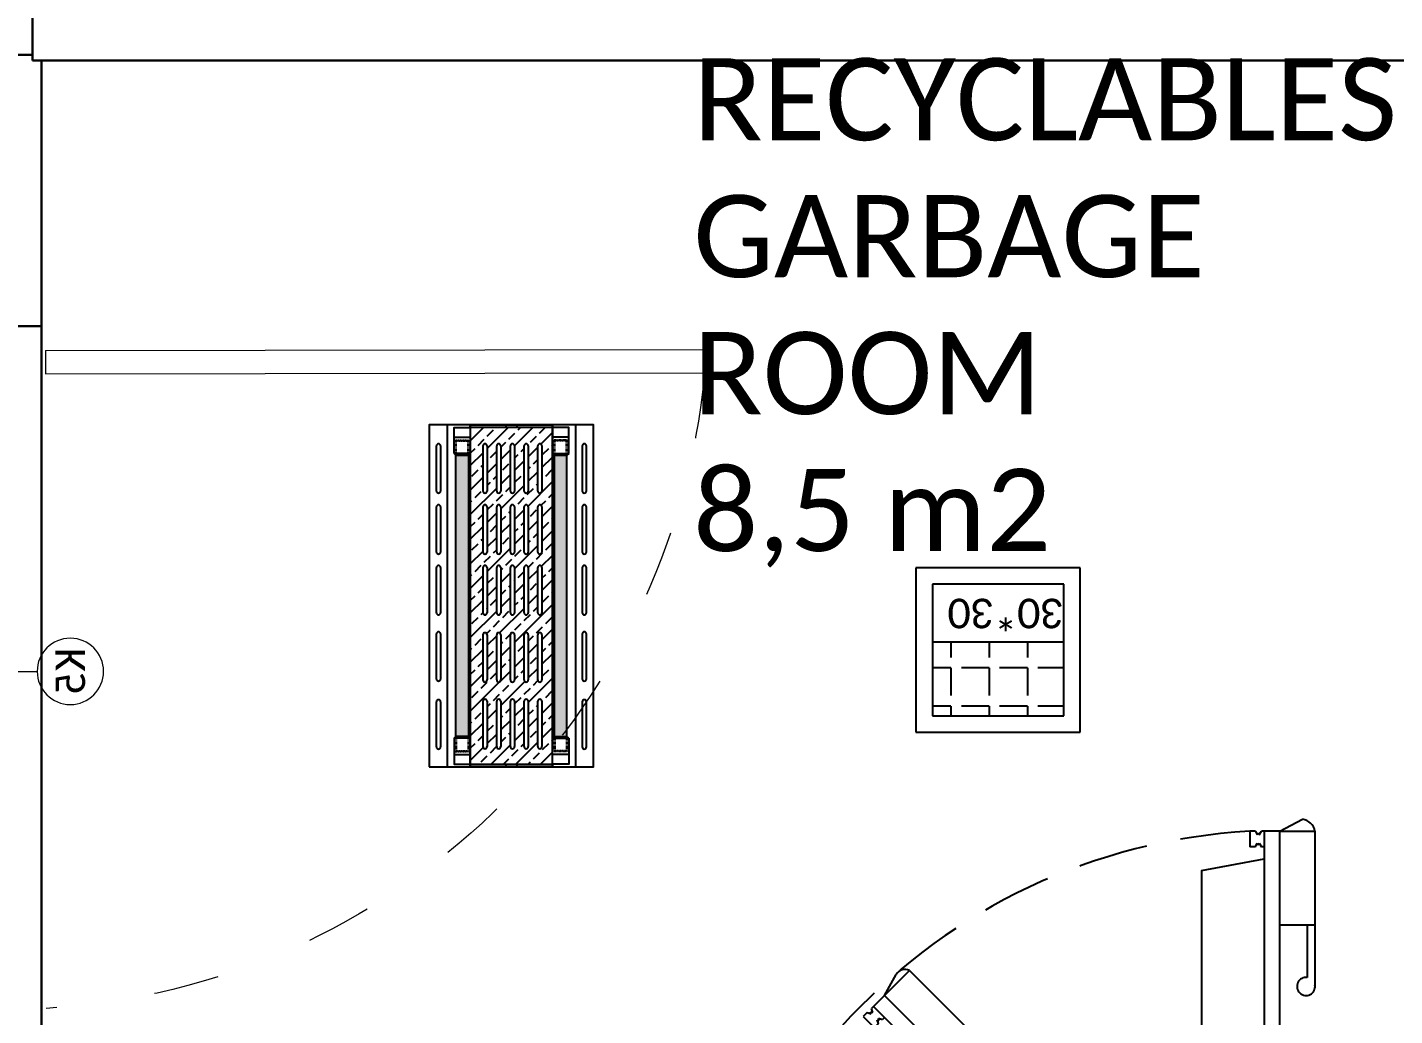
# Model space of a CAD drawing. Header units: millimetres. Extents: x -10496 to -5455, y -188 to 7293.
# Drawn here: x -9261.6 to -9012, y 3189 to 3369.5 of the extents above; entities that cross this region are included whole.
import ezdxf

# ---------------------------------------------------------------- set-up
doc = ezdxf.new("R2010")
doc.units = ezdxf.units.MM
doc.linetypes.add('ACAD_ISO03W100', pattern=[30, 12, -18])
doc.linetypes.add('DASHED', pattern=[19.05, 12.7, -6.35])
for name, color, linetype, lineweight in [('00 TEFRİŞ', 252, 'Continuous', 13), ('GJC_duvar', 10, 'Continuous', 30), ('GJC_ölçüler', 253, 'Continuous', 5), ('YAZI', 10, 'Continuous', 0), ('Yazı', 1, 'Continuous', 18)]:
    doc.layers.add(name, color=color, linetype=linetype, lineweight=lineweight)
for name, color, linetype in [('02_BEMASSUNG', 4, 'Continuous'), ('200-EquipBorder-2d', 9, 'Continuous'), ('GJC ALAN', 2, 'Continuous'), ('HG-034 Soğuk Oda', 1, 'Continuous'), ('Kıtc-002 Çizgi', 7, 'Continuous'), ('Kıtc-006 Yazı 001', 1, 'Continuous'), ('Kıtc-028 Yer Izgarası', 252, 'Continuous'), ('Kıtc-034 Soğuk Oda', 1, 'Continuous')]:
    doc.layers.add(name, color=color, linetype=linetype)
doc.styles.get("Standard").update_dxf_attribs({"font": 'calibri.ttf', "height": 15})

# ---------------------------------------------------------------- blocks, each defined once
blk = doc.blocks.new('A$C358F529F')
at = {"layer": 'HG-034 Soğuk Oda', "color": 3, "linetype": 'ByBlock'}
for p, q in [((43.54, 187.34), (48.09, 191.89)), ((43.54, 187.34), (45.68, 191.18)), ((48.09, 191.89), (60.21, 179.75)), ((43.54, 187.34), (41.51, 185.32)), ((112.11, 118.73), (43.54, 187.34)), ((41.51, 185.32), (41.17, 184.97)), ((41.38, 184.23), (41.17, 184.97)), ((41.51, 185.32), (110.09, 116.71)), ((40.4, 184.21), (39.66, 183.47)), ((39.66, 183.47), (41.68, 181.45)), ((40.4, 184.21), (41.11, 183.96)), ((40.98, 184.36), (41.38, 184.23)), ((41.11, 183.96), (40.98, 184.36)), ((42.42, 182.19), (42.17, 182.9)), ((42.17, 182.9), (42.58, 182.77)), ((42.58, 182.77), (42.44, 183.17)), ((42.44, 183.17), (43.18, 182.95)), ((43.53, 183.3), (43.18, 182.95)), ((38.47, 172.18), (45.05, 181.78)), ((42.42, 182.19), (41.68, 181.45)), ((60.21, 179.75), (55.66, 175.2)), ((60.21, 179.75), (68.3, 171.66)), ((59.2, 178.74), (65.95, 171.98)), ((38.47, 172.18), (96.94, 113.69)), ((77.91, 148.92), (74.06, 152.77)), ((97.71, 133.15), (98.21, 133.65)), ((97.71, 133.15), (114.8, 116.04)), ((99.23, 133.65), (115.81, 117.05)), ((96.94, 113.69), (106.55, 120.25)), ((106.95, 117.62), (106.21, 116.88)), ((106.95, 117.62), (107.67, 117.38)), ((107.54, 117.78), (107.94, 117.64)), ((107.67, 117.38), (107.54, 117.78)), ((108.07, 118.73), (107.72, 118.39)), ((107.94, 117.64), (107.72, 118.39)), ((110.09, 116.71), (112.11, 118.73)), ((108.23, 114.86), (106.21, 116.88)), ((108.97, 115.6), (108.23, 114.86)), ((108.97, 115.6), (108.73, 116.32)), ((108.73, 116.32), (109.13, 116.18)), ((109.13, 116.18), (109, 116.58)), ((109, 116.58), (109.74, 116.37)), ((110.09, 116.71), (109.74, 116.37))]:
    blk.add_line(p, q, dxfattribs=at)
at = {"layer": 'HG-034 Soğuk Oda'}
for p, q in [((2.19, 109.89), (2.3, 118.01)), ((5.82, 118.01), (2.3, 118.01)), ((5.5, 109.89), (5.49, 118.01)), ((5.82, 118.01), (7.26, 117.53)), ((5.82, 115.78), (5.82, 118.01)), ((2.26, 115.96), (2.26, 114.79)), ((5.82, 115.78), (7.26, 116.25)), ((5.82, 115.78), (5.82, 111.95)), ((5.5, 109.9), (0, 109.9)), ((0, 109.9), (0, 109.01)), ((5.82, 111.95), (5.49, 111.95)), ((5.5, 109.01), (5.5, 109.89)), ((5.43, 109.01), (0, 109.01)), ((0, 109.01), (119.98, 109.01)), ((0, 99.01), (119.37, 99.01))]:
    blk.add_line(p, q, dxfattribs=at)
blk.add_circle((7.07, 116.89), 0.457, dxfattribs=at)
at = {"layer": 'HG-034 Soğuk Oda', "color": 3, "linetype": 'ByBlock'}
for centre, radius, start, end in [((47.25, 190.3), 1.8, 62.0805, 150.6803), ((66.97, 170.69), 1.65, 128.1066, 53.8006), ((65.26, 167.28), 16.97, 249.2753, 301.2436), ((92.41, 140.11), 16.97, 148.7044, 200.6727), ((98.72, 133.15), 0.715, 44.9741, 134.9741)]:
    blk.add_arc(centre, radius, start, end, dxfattribs=at)
at = {"layer": 'HG-034 Soğuk Oda'}
for centre, radius, start, end in [((7.07, 116.89), 0.858, 249.5707, 110.4293), ((7.07, 116.89), 0.67, 286.9117, 73.0883), ((2.45, 115.37), 0.615, 107.5973, 252.4027)]:
    blk.add_arc(centre, radius, start, end, dxfattribs=at)
at = {"layer": 'Kıtc-002 Çizgi', "color": 1}
for p, q in [((114.69, 115.45), (114.69, 112.23)), ((118.12, 115.45), (118.12, 112.23)), ((112.83, 109.01), (112.83, 110.8)), ((112.83, 110.44), (119.98, 110.44)), ((113.54, 111.51), (113.98, 111.51)), ((119.98, 109.01), (119.98, 110.87)), ((119.98, 109.01), (112.83, 109.01))]:
    blk.add_line(p, q, dxfattribs=at)
blk.add_circle((116.4, 115.45), 1.71, dxfattribs=at)
blk.add_circle((116.4, 115.45), 1.71, dxfattribs=at)
at = {"layer": 'Kıtc-002 Çizgi', "color": 254, "linetype": 'DASHED'}
blk.add_arc((116.36, 108.74), 108.74, 93.2425, 179.8571, dxfattribs=at)
at = {"layer": 'Kıtc-002 Çizgi', "color": 1}
for centre, start, end in [((113.54, 110.8), 90, 180), ((113.98, 112.23), 270, 0), ((118.83, 112.23), 180, 287.5687), ((119.26, 110.87), 0, 107.5687)]:
    blk.add_arc(centre, 0.715, start, end, dxfattribs=at)
at = {"layer": 'Kıtc-034 Soğuk Oda', "color": 254}
for p, q in [((111.26, 217.31), (110.21, 217.31)), ((110.21, 217.31), (110.21, 214.45)), ((111.26, 217.31), (111.59, 216.63)), ((111.97, 216.63), (112.34, 217.31)), ((112.83, 217.31), (112.34, 217.31)), ((115.69, 217.31), (112.83, 217.31)), ((112.83, 217.31), (112.83, 120.81)), ((115.69, 217.31), (119.85, 219.51)), ((115.69, 217.31), (122.12, 217.31)), ((115.69, 120.81), (115.69, 217.31)), ((122.12, 217.31), (122.12, 200.15)), ((111.26, 214.45), (111.59, 215.13)), ((111.59, 216.63), (111.78, 217.01)), ((111.59, 215.13), (111.78, 214.75)), ((111.78, 217.01), (111.97, 216.63)), ((111.78, 214.75), (111.97, 215.13)), ((111.97, 215.13), (112.34, 214.45)), ((101.39, 210.16), (112.83, 212.3)), ((111.26, 214.45), (110.21, 214.45)), ((112.83, 214.45), (112.34, 214.45)), ((101.39, 210.16), (101.39, 127.96)), ((122.12, 200.15), (115.69, 200.15)), ((120.69, 200.15), (120.69, 190.6)), ((122.12, 200.15), (122.12, 188.71)), ((112.83, 166.33), (112.83, 171.78)), ((115.69, 141.18), (116.4, 141.18)), ((115.69, 141.18), (115.69, 117)), ((117.12, 140.47), (117.12, 117)), ((101.39, 127.96), (112.83, 125.81)), ((110.21, 120.81), (110.21, 123.66)), ((111.26, 123.66), (110.21, 123.66)), ((111.26, 123.66), (111.59, 122.98)), ((111.59, 122.98), (111.78, 123.36)), ((111.78, 123.36), (111.97, 122.98)), ((111.97, 122.98), (112.34, 123.66)), ((112.83, 123.66), (112.34, 123.66)), ((111.26, 120.81), (110.21, 120.81)), ((111.26, 120.81), (111.59, 121.49)), ((111.59, 121.49), (111.78, 121.11)), ((111.78, 121.11), (111.97, 121.49)), ((111.97, 121.49), (112.34, 120.81)), ((112.83, 120.81), (112.34, 120.81)), ((112.83, 120.81), (115.69, 120.81))]:
    blk.add_line(p, q, dxfattribs=at)
for centre, radius, start, end in [((119.46, 216.83), 2.71, 10.1879, 81.781), ((120.5, 188.97), 1.65, 83.1325, 8.8265), ((116.86, 188.26), 16.97, 204.3012, 256.2695), ((116.86, 149.85), 16.97, 103.7303, 155.6986), ((116.4, 140.47), 0.715, 0, 90)]:
    blk.add_arc(centre, radius, start, end, dxfattribs=at)
at = {"color": 3}
blk.add_wipeout([(0, 99.01), (119.98, 99.01), (119.98, 109.01), (0, 109.01)], dxfattribs=at).dxf.layer = 'Kıtc-002 Çizgi'
at = {"layer": 'Kıtc-034 Soğuk Oda'}
for points in [[(15, 99.01), (0, 99.01), (0, 109.01), (15, 109.01)], [(104.98, 99.01), (119.98, 99.01), (119.98, 109.01), (104.98, 109.01)]]:
    blk.add_lwpolyline(points, close=True, dxfattribs=at)
blk = doc.blocks.new('120 çarpma kapı')
at = {"lineweight": 9}
for p, q in [((3012.11, 15196.96), (3012.11, 15076.64)), ((3012.11, 15196.96), (3016.37, 15196.96)), ((3016.37, 15196.96), (3016.37, 15076.64))]:
    blk.add_line(p, q, dxfattribs=at)
at = {"layer": '02_BEMASSUNG', "linetype": 'ACAD_ISO03W100', "lineweight": 9}
blk.add_arc((3004.25, 15204.3), 128.23, 275.4267, 356.7191, dxfattribs=at)
at = {"layer": 'YAZI'}
blk.add_circle((3070.73, 15192.5), 6.06, dxfattribs=at)
at = {"layer": 'Yazı'}
blk.add_line((3070.73, 15226.56), (3070.73, 15198.55), dxfattribs=at)
at = {"layer": 'Yazı', "ltscale": 7}
blk.add_text('K5', height=5.4, dxfattribs=at).set_placement((3066.42, 15189.81))
blk = doc.blocks.new('rölöveteyit')
at = {"layer": 'GJC_duvar'}
blk.add_line((29841.2, -28346.52), (29841.2, -28366.52), dxfattribs=at)
blk.add_lwpolyline([(30183.58, -28366.53), (29841.2, -28366.52)], dxfattribs=at)
blk = doc.blocks.new('A$C1AAB3821')
at = {"layer": 'Kıtc-028 Yer Izgarası'}
for p, q in [((30, 30), (0, 30)), ((0, 30), (0, 0)), ((30, 0), (30, 30)), ((27, 27), (3, 27)), ((3, 27), (3, 3)), ((3, 25.24), (7.74, 25.24)), ((9.65, 25.24), (9.65, 27)), ((9.65, 25.24), (14.73, 25.24)), ((16.63, 25.24), (16.63, 27)), ((16.63, 25.24), (21.71, 25.24)), ((23.62, 25.24), (23.62, 27)), ((23.62, 25.24), (27, 25.24)), ((27, 3), (27, 27)), ((9.65, 18.25), (9.65, 23.33)), ((16.63, 18.25), (16.63, 23.33)), ((23.62, 18.25), (23.62, 23.33)), ((3, 18.25), (7.74, 18.25)), ((9.65, 18.25), (14.73, 18.25)), ((16.63, 18.25), (21.71, 18.25)), ((23.62, 18.25), (27, 18.25)), ((9.65, 13.5), (9.65, 16.35)), ((16.63, 13.5), (16.63, 16.35)), ((23.62, 13.5), (23.62, 16.35)), ((27, 13.5), (3, 13.5)), ((3, 13.5), (3, 3)), ((27, 3), (27, 13.5)), ((3, 3), (27, 3)), ((3, 3), (27, 3)), ((0, 0), (30, 0))]:
    blk.add_line(p, q, dxfattribs=at)
blk.add_text('30*30', height=5.4, dxfattribs=at).set_placement((3, 5.64))
blk = doc.blocks.new('A$C75B17844')
at = {"layer": '200-EquipBorder-2d'}
for points in [[(4.86, 56.93), (7.18, 56.93), (7.18, 5.57), (4.86, 5.57)], [(25.14, 56.93), (22.82, 56.93), (22.82, 5.57), (25.14, 5.57)]]:
    blk.add_hatch(color=1, dxfattribs=at).paths.add_polyline_path(points)
at = {"layer": 'Kıtc-002 Çizgi'}
h = blk.add_hatch(dxfattribs=at)
h.set_pattern_fill('ANSI33', color=1, scale=0.5, style=0)
h.set_pattern_definition([(45, (-37784.2663, -29215.9456), (-2.24506403, 2.24506403), []), (45, (-37782.0213, -29215.9456), (-2.24506403, 2.24506403), [1.5875, -0.79375])])
h.paths.add_polyline_path([(22.5, 61.99), (7.5, 61.99), (7.5, 56.93), (7.5, 0.51), (22.5, 0.51), (22.5, 5.57)])
h.paths.add_polyline_path([(10.57, 47.51), (10.57, 39.25, -1), (9.82, 39.25), (9.82, 47.51, -1)], flags=16)
h.paths.add_polyline_path([(9.82, 50.39), (9.82, 58.65, -1), (10.57, 58.65), (10.57, 50.39, -1)], flags=16)
h.paths.add_polyline_path([(13.07, 47.51), (13.07, 39.25, -1), (12.32, 39.25), (12.32, 47.51, -1)], flags=16)
h.paths.add_polyline_path([(12.32, 50.39), (12.32, 58.65, -1), (13.07, 58.65), (13.07, 50.39, -1)], flags=16)
h.paths.add_polyline_path([(15.57, 47.51), (15.57, 39.25, -1), (14.82, 39.25), (14.82, 47.51, -1)], flags=16)
h.paths.add_polyline_path([(14.82, 50.39), (14.82, 58.65, -1), (15.57, 58.65), (15.57, 50.39, -1)], flags=16)
h.paths.add_polyline_path([(18.07, 47.51), (18.07, 39.25, -1), (17.32, 39.25), (17.32, 47.51, -1)], flags=16)
h.paths.add_polyline_path([(17.32, 50.39), (17.32, 58.65, -1), (18.07, 58.65), (18.07, 50.39, -1)], flags=16)
h.paths.add_polyline_path([(20.57, 47.51), (20.57, 39.25, -1), (19.82, 39.25), (19.82, 47.51, -1)], flags=16)
h.paths.add_polyline_path([(19.82, 50.39), (19.82, 58.65, -1), (20.57, 58.65), (20.57, 50.39, -1)], flags=16)
h.paths.add_polyline_path([(10.57, 36.43), (10.57, 28.16, -1), (9.82, 28.16), (9.82, 36.43, -1)], flags=16)
h.paths.add_polyline_path([(13.07, 36.43), (13.07, 28.16, -1), (12.32, 28.16), (12.32, 36.43, -1)], flags=16)
h.paths.add_polyline_path([(15.57, 36.43), (15.57, 28.16, -1), (14.82, 28.16), (14.82, 36.43, -1)], flags=16)
h.paths.add_polyline_path([(18.07, 36.43), (18.07, 28.16, -1), (17.32, 28.16), (17.32, 36.43, -1)], flags=16)
h.paths.add_polyline_path([(20.57, 36.43), (20.57, 28.16, -1), (19.82, 28.16), (19.82, 36.43, -1)], flags=16)
h.paths.add_polyline_path([(10.57, 24.15), (10.57, 15.89, -1), (9.82, 15.89), (9.82, 24.15, -1)], flags=16)
h.paths.add_polyline_path([(13.07, 24.15), (13.07, 15.89, -1), (12.32, 15.89), (12.32, 24.15, -1)], flags=16)
h.paths.add_polyline_path([(15.57, 24.15), (15.57, 15.89, -1), (14.82, 15.89), (14.82, 24.15, -1)], flags=16)
h.paths.add_polyline_path([(18.07, 24.15), (18.07, 15.89, -1), (17.32, 15.89), (17.32, 24.15, -1)], flags=16)
h.paths.add_polyline_path([(20.57, 24.15), (20.57, 15.89, -1), (19.82, 15.89), (19.82, 24.15, -1)], flags=16)
h.paths.add_polyline_path([(10.57, 11.99), (10.57, 3.72, -1), (9.82, 3.72), (9.82, 11.99, -1)], flags=16)
h.paths.add_polyline_path([(13.07, 11.99), (13.07, 3.72, -1), (12.32, 3.72), (12.32, 11.99, -1)], flags=16)
h.paths.add_polyline_path([(15.57, 11.99), (15.57, 3.72, -1), (14.82, 3.72), (14.82, 11.99, -1)], flags=16)
h.paths.add_polyline_path([(18.07, 11.99), (18.07, 3.72, -1), (17.32, 3.72), (17.32, 11.99, -1)], flags=16)
h.paths.add_polyline_path([(20.57, 11.99), (20.57, 3.72, -1), (19.82, 3.72), (19.82, 11.99, -1)], flags=16)
at = {"color": 1}
for points in [[(4.54, 57.26), (4.54, 61.99), (7.5, 61.99), (7.5, 56.93)], [(4.54, 60.21), (7.5, 60.21)], [(25.46, 57.26), (25.46, 61.99), (22.5, 61.99), (22.5, 56.93)], [(25.46, 60.21), (22.5, 60.21)], [(4.54, 57.26), (4.86, 56.93)], [(7.5, 57.26), (4.54, 57.26)], [(7.18, 56.93), (4.86, 56.93)], [(7.5, 57.26), (7.18, 56.93)], [(22.5, 57.26), (22.82, 56.93)], [(22.5, 57.26), (25.46, 57.26)], [(22.82, 56.93), (25.14, 56.93)], [(25.46, 57.26), (25.14, 56.93)], [(4.54, 5.24), (4.54, 0.51), (7.5, 0.51), (7.5, 5.57)], [(4.54, 5.24), (4.86, 5.57)], [(7.5, 5.24), (4.54, 5.24)], [(7.18, 5.57), (4.86, 5.57)], [(7.5, 5.24), (7.18, 5.57)], [(25.46, 5.24), (25.46, 0.51), (22.5, 0.51), (22.5, 5.57)], [(22.5, 5.24), (22.82, 5.57)], [(22.5, 5.24), (25.46, 5.24)], [(22.82, 5.57), (25.14, 5.57)], [(25.46, 5.24), (25.14, 5.57)], [(4.54, 2.29), (7.5, 2.29)], [(25.46, 2.29), (22.5, 2.29)]]:
    blk.add_lwpolyline(points, dxfattribs=at)
at = {"color": 1, "linetype": 'DASHED', "ltscale": 0.01}
for points in [[(4.82, 57.26), (4.82, 59.66), (7.18, 59.66)], [(4.92, 57.26), (4.92, 59.56), (7.08, 59.56)], [(7.08, 57.26), (7.08, 59.56)], [(7.18, 57.26), (7.18, 59.66)], [(25.18, 57.26), (25.18, 59.66), (22.82, 59.66)], [(22.82, 57.26), (22.82, 59.66)], [(25.08, 57.26), (25.08, 59.56), (22.92, 59.56)], [(22.92, 57.26), (22.92, 59.56)], [(4.82, 5.24), (4.82, 2.84), (7.18, 2.84)], [(4.92, 5.24), (4.92, 2.94), (7.08, 2.94)], [(7.08, 5.24), (7.08, 2.94)], [(7.18, 5.24), (7.18, 2.84)], [(25.18, 5.24), (25.18, 2.84), (22.82, 2.84)], [(22.82, 5.24), (22.82, 2.84)], [(25.08, 5.24), (25.08, 2.94), (22.92, 2.94)], [(22.92, 5.24), (22.92, 2.94)]]:
    blk.add_lwpolyline(points, dxfattribs=at)
at = {"layer": '200-EquipBorder-2d', "color": 1}
for points in [[(4.86, 56.93), (7.18, 56.93), (7.18, 5.57), (4.86, 5.57)], [(25.14, 56.93), (22.82, 56.93), (22.82, 5.57), (25.14, 5.57)]]:
    blk.add_lwpolyline(points, close=True, dxfattribs=at)
at = {"layer": 'Kıtc-002 Çizgi', "color": 1}
for points in [[(0, 0), (30, 0), (30, 62.5), (0, 62.5)], [(7.5, 0), (22.5, 0), (22.5, 62.5), (7.5, 62.5)], [(7.5, 62.5), (22.5, 62.5), (22.5, 61.99), (7.5, 61.99)], [(7.5, 0.51), (22.5, 0.51), (22.5, 0), (7.5, 0)]]:
    blk.add_lwpolyline(points, close=True, dxfattribs=at)
for points in [[(7.5, 62.5), (3.25, 62.5), (3.25, 0), (7.5, 0)], [(14, 62.5), (14, 61.99)], [(16, 62.5), (16, 61.99)], [(22.5, 0), (26.75, 0), (26.75, 62.5), (22.5, 62.5)], [(1.31, 50.39), (1.31, 58.65)], [(2.07, 58.65), (2.07, 50.39)], [(9.82, 50.39), (9.82, 58.65)], [(10.57, 58.65), (10.57, 50.39)], [(12.32, 50.39), (12.32, 58.65)], [(13.07, 58.65), (13.07, 50.39)], [(14.82, 50.39), (14.82, 58.65)], [(15.57, 58.65), (15.57, 50.39)], [(17.32, 50.39), (17.32, 58.65)], [(18.07, 58.65), (18.07, 50.39)], [(19.82, 50.39), (19.82, 58.65)], [(20.57, 58.65), (20.57, 50.39)], [(27.93, 58.65), (27.93, 50.39)], [(28.69, 50.39), (28.69, 58.65)], [(1.31, 39.25), (1.31, 47.51)], [(2.07, 47.51), (2.07, 39.25)], [(9.82, 39.25), (9.82, 47.51)], [(10.57, 47.51), (10.57, 39.25)], [(12.32, 39.25), (12.32, 47.51)], [(13.07, 47.51), (13.07, 39.25)], [(14.82, 39.25), (14.82, 47.51)], [(15.57, 47.51), (15.57, 39.25)], [(17.32, 39.25), (17.32, 47.51)], [(18.07, 47.51), (18.07, 39.25)], [(19.82, 39.25), (19.82, 47.51)], [(20.57, 47.51), (20.57, 39.25)], [(27.93, 47.51), (27.93, 39.25)], [(28.69, 39.25), (28.69, 47.51)], [(1.31, 28.16), (1.31, 36.43)], [(2.07, 36.43), (2.07, 28.16)], [(9.82, 28.16), (9.82, 36.43)], [(10.57, 36.43), (10.57, 28.16)], [(12.32, 28.16), (12.32, 36.43)], [(13.07, 36.43), (13.07, 28.16)], [(14.82, 28.16), (14.82, 36.43)], [(15.57, 36.43), (15.57, 28.16)], [(17.32, 28.16), (17.32, 36.43)], [(18.07, 36.43), (18.07, 28.16)], [(19.82, 28.16), (19.82, 36.43)], [(20.57, 36.43), (20.57, 28.16)], [(27.93, 36.43), (27.93, 28.16)], [(28.69, 28.16), (28.69, 36.43)], [(1.31, 16.06), (1.31, 24.32)], [(2.07, 24.32), (2.07, 16.06)], [(9.82, 15.89), (9.82, 24.15)], [(10.57, 24.15), (10.57, 15.89)], [(12.32, 15.89), (12.32, 24.15)], [(13.07, 24.15), (13.07, 15.89)], [(14.82, 15.89), (14.82, 24.15)], [(15.57, 24.15), (15.57, 15.89)], [(17.32, 15.89), (17.32, 24.15)], [(18.07, 24.15), (18.07, 15.89)], [(19.82, 15.89), (19.82, 24.15)], [(20.57, 24.15), (20.57, 15.89)], [(27.93, 24.32), (27.93, 16.06)], [(28.69, 16.06), (28.69, 24.32)], [(1.31, 3.65), (1.31, 11.91)], [(2.07, 11.91), (2.07, 3.65)], [(9.82, 3.72), (9.82, 11.99)], [(10.57, 11.99), (10.57, 3.72)], [(12.32, 3.72), (12.32, 11.99)], [(13.07, 11.99), (13.07, 3.72)], [(14.82, 3.72), (14.82, 11.99)], [(15.57, 11.99), (15.57, 3.72)], [(17.32, 3.72), (17.32, 11.99)], [(18.07, 11.99), (18.07, 3.72)], [(19.82, 3.72), (19.82, 11.99)], [(20.57, 11.99), (20.57, 3.72)], [(27.93, 11.91), (27.93, 3.65)], [(28.69, 3.65), (28.69, 11.91)], [(14, 0.51), (14, 0)], [(16, 0.51), (16, 0)]]:
    blk.add_lwpolyline(points, dxfattribs=at)
for centre, start, end in [((1.69, 58.65), 0, 180), ((10.19, 58.65), 0, 180), ((12.69, 58.65), 0, 180), ((15.19, 58.65), 0, 180), ((17.69, 58.65), 0, 180), ((20.19, 58.65), 0, 180), ((28.31, 58.65), 0, 180), ((1.69, 50.39), 180, 0), ((10.19, 50.39), 180, 0), ((12.69, 50.39), 180, 0), ((15.19, 50.39), 180, 0), ((17.69, 50.39), 180, 0), ((20.19, 50.39), 180, 0), ((28.31, 50.39), 180, 0), ((1.69, 47.51), 0, 180), ((10.19, 47.51), 0, 180), ((12.69, 47.51), 0, 180), ((15.19, 47.51), 0, 180), ((17.69, 47.51), 0, 180), ((20.19, 47.51), 0, 180), ((28.31, 47.51), 0, 180), ((1.69, 39.25), 180, 0), ((10.19, 39.25), 180, 0), ((12.69, 39.25), 180, 0), ((15.19, 39.25), 180, 0), ((17.69, 39.25), 180, 0), ((20.19, 39.25), 180, 0), ((28.31, 39.25), 180, 0), ((1.69, 36.43), 0, 180), ((10.19, 36.43), 0, 180), ((12.69, 36.43), 0, 180), ((15.19, 36.43), 0, 180), ((17.69, 36.43), 0, 180), ((20.19, 36.43), 0, 180), ((28.31, 36.43), 0, 180), ((1.69, 28.16), 180, 0), ((10.19, 28.16), 180, 0), ((12.69, 28.16), 180, 0), ((15.19, 28.16), 180, 0), ((17.69, 28.16), 180, 0), ((20.19, 28.16), 180, 0), ((28.31, 28.16), 180, 0), ((1.69, 24.32), 0, 180), ((10.19, 24.15), 0, 180), ((12.69, 24.15), 0, 180), ((15.19, 24.15), 0, 180), ((17.69, 24.15), 0, 180), ((20.19, 24.15), 0, 180), ((28.31, 24.32), 0, 180), ((1.69, 16.06), 180, 0), ((10.19, 15.89), 180, 0), ((12.69, 15.89), 180, 0), ((15.19, 15.89), 180, 0), ((17.69, 15.89), 180, 0), ((20.19, 15.89), 180, 0), ((28.31, 16.06), 180, 0), ((1.69, 11.91), 0, 180), ((10.19, 11.99), 0, 180), ((12.69, 11.99), 0, 180), ((15.19, 11.99), 0, 180), ((17.69, 11.99), 0, 180), ((20.19, 11.99), 0, 180), ((28.31, 11.91), 0, 180), ((1.69, 3.65), 180, 0), ((10.19, 3.72), 180, 0), ((12.69, 3.72), 180, 0), ((15.19, 3.72), 180, 0), ((17.69, 3.72), 180, 0), ((20.19, 3.72), 180, 0), ((28.31, 3.65), 180, 0)]:
    blk.add_arc(centre, 0.376, start, end, dxfattribs=at)
blk = doc.blocks.new('new ytong')
at = {"layer": 'GJC_duvar', "color": 1}
blk.add_lwpolyline([(-20363.33, 4080.01), (-20882.51, 4080.01), (-20882.51, 3625.71), (-20869.18, 3625.71)], dxfattribs=at)
at = {"layer": 'GJC_duvar'}
for points in [[(-20867.51, 3576.16), (-20867.51, 3624.72)], [(-20867.51, 3624.72), (-20867.51, 3576.16)], [(-20867.51, 3576.16), (-20882.51, 3576.16)]]:
    blk.add_lwpolyline(points, dxfattribs=at)
at = {"layer": '00 TEFRİŞ', "color": 8}
blk.add_blockref('A$C358F529F', (-20757.14, 3266.62), dxfattribs=at)

msp = doc.modelspace()

# ---------------------------------------------------------------- block references
msp.add_blockref('A$C358F529F', (-9148.68, 3005.36))

# ---------------------------------------------------------------- next in the draw order: block references
at = {"layer": 'GJC_ölçüler', "xscale": -1, "rotation": 90.06989300435724}
msp.add_blockref('120 çarpma kapı', (5934.96, 6341.13), dxfattribs=at)

# ---------------------------------------------------------------- next in the draw order: block references
at = {"layer": 'GJC_ölçüler'}
msp.add_blockref('rölöveteyit', (-39101.92, 31729.97), dxfattribs=at)

# ---------------------------------------------------------------- next in the draw order: block references
msp.add_blockref('A$C75B17844', (-9188.26, 3234.41))
at = {"layer": 'Kıtc-028 Yer Izgarası', "rotation": 180}
msp.add_blockref('A$C1AAB3821', (-9069.4, 3270.78), dxfattribs=at)

# ---------------------------------------------------------------- next in the draw order: texts
at = {"layer": 'Kıtc-006 Yazı 001', "insert": (-9140.06, 3363.85), "char_height": 15, "attachment_point": 1}
msp.add_mtext_dynamic_manual_height_columns('{\\C1;RECYCLABLES\\PGARBAGE\\PROOM\\P8,5 m2}', width=740.7975, gutter_width=750, heights=[0], dxfattribs=at)

# ---------------------------------------------------------------- next in the draw order: block references
at = {"layer": 'GJC_duvar', "color": 41, "true_color": 0xf4ee51}
msp.add_blockref('new ytong', (11608.46, -261.26), dxfattribs=at)

# ---------------------------------------------------------------- next in the draw order: linework, layer by layer
at = {"layer": 'GJC ALAN', "color": 40, "lineweight": 30, "true_color": 0xf8d731}
msp.add_lwpolyline([(-9259.05, 3363.45), (-8918.34, 3363.45), (-8918.34, 3114.37), (-9259.05, 3114.37)], close=True, dxfattribs=at)

doc.saveas('drawing.dxf')
